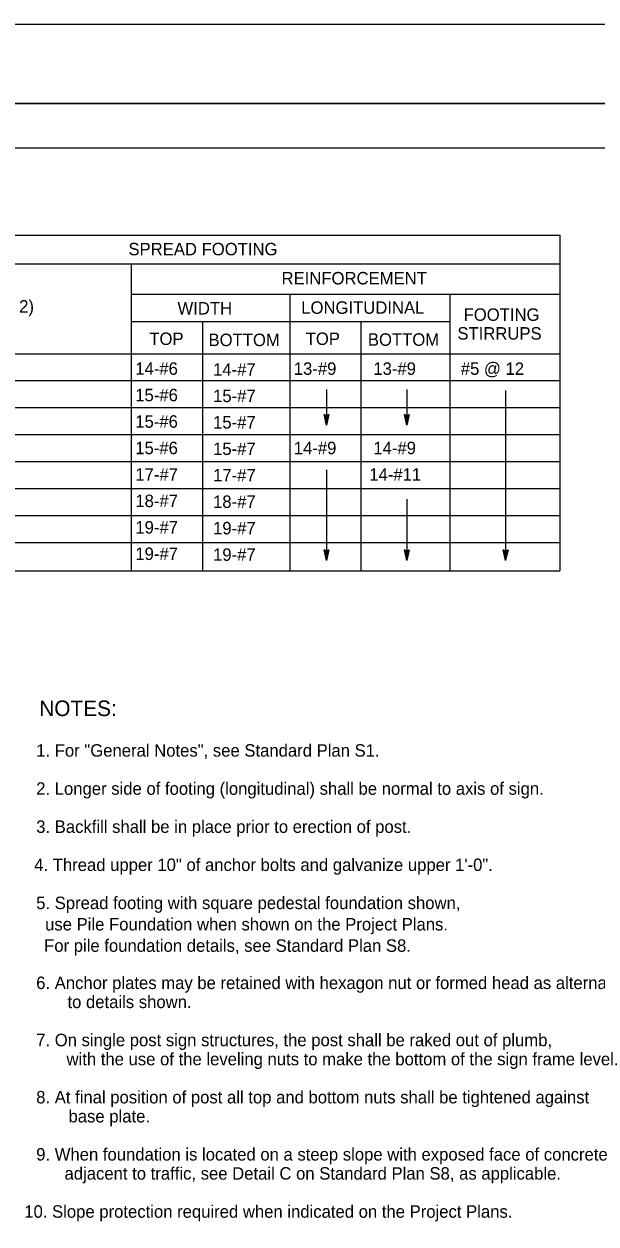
# Model space of a CAD drawing. Extents: x -894 to 866, y -476 to 714.
# Drawn here: x 187 to 509, y 39 to 714 of the extents above; entities that cross this region are included whole.
import ezdxf

# ---------------------------------------------------------------- set-up
doc = ezdxf.new("R2010")
doc.units = 0
for name, color, linetype in [('10 Sheet Format', 7, 'Continuous'), ('56 Stage 3 Anno', 7, 'Continuous'), ('57 Undefined', 7, 'Continuous'), ('60 Nongeo Data', 7, 'Continuous')]:
    doc.layers.add(name, color=color, linetype=linetype)

msp = doc.modelspace()

# ---------------------------------------------------------------- linework, layer by layer
at = {"layer": '10 Sheet Format'}
for p, q in [((-863.45, 668.96), (836.55, 668.96)), ((-813.45, 643.96), (811.55, 643.96))]:
    msp.add_line(p, q, dxfattribs=at)
for points in [[(-894.04, 713.56), (865.96, 713.56), (865.96, -476.44), (-894.04, -476.44)], [(-863.45, -431.04), (836.55, -431.04), (836.55, 668.96), (-863.45, 668.96)]]:
    msp.add_lwpolyline(points, close=True, dxfattribs=at)
at = {"layer": '56 Stage 3 Anno'}
for p, q in [((357.42, 508.29), (357.42, 488.19)), ((402.59, 508.29), (402.59, 488.19)), ((458.05, 507.63), (458.05, 412.18)), ((356.09, 494.19), (356.09, 494.19)), ((358.76, 494.19), (358.76, 494.19)), ((401.26, 494.19), (401.26, 494.19)), ((403.93, 494.19), (403.93, 494.19)), ((357.42, 488.19), (357.42, 488.19)), ((402.59, 488.19), (402.59, 488.19)), ((357.42, 463.1), (357.42, 412.18)), ((402.59, 446.54), (402.59, 412.18)), ((356.09, 418.18), (356.09, 418.18)), ((358.76, 418.18), (358.76, 418.18)), ((401.26, 418.18), (401.26, 418.18)), ((403.93, 418.18), (403.93, 418.18)), ((456.72, 418.18), (456.72, 418.18)), ((459.39, 418.18), (459.39, 418.18)), ((357.42, 412.18), (357.42, 412.18)), ((402.59, 412.18), (402.59, 412.18)), ((458.05, 412.18), (458.05, 412.18))]:
    msp.add_line(p, q, dxfattribs=at)
for points in [[(358.76, 494.19), (357.42, 488.19), (356.09, 494.19), (356.44, 493.98), (357.41, 489.58), (358.4, 493.98), (358.05, 493.77), (357.42, 490.95), (356.8, 493.76), (357.15, 493.55), (357.42, 492.33), (357.69, 493.55), (357.42, 493.39), (356.09, 494.19), (357.42, 493.39)], [(403.93, 494.19), (402.59, 488.19), (401.26, 494.19), (401.61, 493.98), (402.59, 489.58), (403.58, 493.98), (403.22, 493.77), (402.59, 490.95), (401.97, 493.76), (402.32, 493.55), (402.59, 492.33), (402.87, 493.55), (402.59, 493.39), (401.26, 494.19), (402.59, 493.39)], [(358.76, 418.18), (357.42, 412.18), (356.09, 418.18), (356.44, 417.96), (357.41, 413.57), (358.4, 417.96), (358.05, 417.75), (357.42, 414.94), (356.8, 417.75), (357.15, 417.54), (357.42, 416.32), (357.69, 417.54), (357.42, 417.38), (356.09, 418.18), (357.42, 417.38)], [(403.93, 418.18), (402.59, 412.18), (401.26, 418.18), (401.61, 417.96), (402.59, 413.57), (403.58, 417.96), (403.22, 417.75), (402.59, 414.94), (401.97, 417.75), (402.32, 417.54), (402.59, 416.32), (402.87, 417.54), (402.59, 417.38), (401.26, 418.18), (402.59, 417.38)], [(459.39, 418.18), (458.05, 412.18), (456.72, 418.18), (457.07, 417.96), (458.05, 413.57), (459.03, 417.96), (458.68, 417.75), (458.05, 414.94), (457.43, 417.75), (457.78, 417.54), (458.05, 416.32), (458.32, 417.54), (458.05, 417.38), (456.72, 418.18), (458.05, 417.38)]]:
    msp.add_lwpolyline(points, close=True, dxfattribs=at)
at = {"layer": '60 Nongeo Data'}
for p, q in [((97.55, 594.98), (488.44, 594.98)), ((488.44, 594.98), (488.44, 406.38)), ((-450.07, 578.88), (488.44, 578.88)), ((247.67, 578.88), (247.67, 406.38)), ((247.67, 561.81), (488.44, 561.81)), ((336.72, 561.81), (336.72, 406.38)), ((426.72, 561.81), (426.72, 406.38)), ((247.67, 546.46), (426.72, 546.46)), ((287.67, 546.46), (287.67, 406.38)), ((376.72, 546.46), (376.72, 406.38)), ((97.55, 528.35), (488.44, 528.35)), ((97.55, 513.21), (488.44, 513.21)), ((97.55, 498.08), (488.44, 498.08)), ((97.55, 482.95), (488.44, 482.95)), ((97.55, 467.81), (488.44, 467.81)), ((97.55, 452.68), (488.44, 452.68)), ((97.55, 437.54), (488.44, 437.54)), ((97.55, 422.33), (488.44, 422.33)), ((97.55, 406.38), (488.44, 406.38))]:
    msp.add_line(p, q, dxfattribs=at)

# ---------------------------------------------------------------- texts
at = {"layer": '57 Undefined'}
for s, height, p in [('SPREAD FOOTING', 7, (246.13, 583.62)), ('REINFORCEMENT', 7, (332.15, 567.26)), ('(SEE NOTE 2)', 7, (131.7, 551.47)), ('WIDTH', 7, (273.71, 550.33)), ('LONGITUDINAL', 7, (343.21, 550.76)), ('FOOTING', 7, (434.42, 546.8)), ('TOP', 7, (257.86, 533.24)), ('BOTTOM', 7, (291.12, 532.61)), ('TOP', 7, (345.72, 533.25)), ('BOTTOM', 7, (380.65, 532.8)), ('STIRRUPS', 7, (430.93, 536.26)), ('14-#6', 7, (249.96, 516.48)), ('14-#7', 7, (293.67, 516.02)), ('13-#9', 7, (339.02, 516.47)), ('13-#9', 7, (383.71, 516.47)), ('#5 @ 12', 7, (432.85, 516.47)), ('15-#6', 7, (249.96, 501.62)), ('15-#7', 7, (293.67, 501.16)), ('15-#6', 7, (249.96, 486.76)), ('15-#7', 7, (293.67, 486.3)), ('15-#6', 7, (249.96, 471.9)), ('14-#9', 7, (339.02, 471.89)), ('14-#9', 7, (383.71, 471.89)), ('15-#7', 7, (293.67, 471.44)), ('17-#7', 7, (250.01, 457.04)), ('17-#7', 7, (293.67, 456.57)), ('14-#11', 7, (381.42, 457.02)), ('18-#7', 7, (250.01, 442.17)), ('18-#7', 7, (293.67, 441.71)), ('19-#7', 7, (250.01, 427.31)), ('19-#7', 7, (293.67, 426.85)), ('19-#7', 7, (250.01, 412.45)), ('19-#7', 7, (293.67, 411.99)), ('NOTES:', 8.75, (196.02, 324.77)), ('1. For "General Notes", see Standard Plan S1.', 7, (194.31, 301.98)), ('2. Longer side of footing (longitudinal) shall be normal to axis of sign.', 7, (194.31, 280.56)), ('3. Backfill shall be in place prior to erection of post.', 7, (194.31, 259.15)), ('4. Thread upper 10" of anchor bolts and galvanize upper 1\'-0".', 7, (193.19, 237.74)), ('5. Spread footing with square pedestal foundation shown,', 7, (194.31, 216.33)), ('   use Pile Foundation when shown on the Project Plans.', 7, (191.51, 204.33)), ('   For pile foundation details, see Standard Plan S8.', 7, (190.96, 192.33)), ('6. Anchor plates may be retained with hexagon nut or formed head as alternatives ', 7, (194.31, 171.42)), ('to details shown.', 7, (211.88, 160.72)), ('7. On single post sign structures, the post shall be raked out of plumb,  ', 7, (194.31, 139.3)), ('with the use of the leveling nuts to make the bottom of the sign frame level.', 7, (211.35, 128.6)), ('8. At final position of post all top and bottom nuts shall be tightened against ', 7, (194.31, 107.19)), ('base plate.', 7, (212.47, 96.48)), ('9. When foundation is located on a steep slope with exposed face of concrete  ', 7, (194.31, 75.07)), ('adjacent to traffic, see Detail C on Standard Plan S8, as applicable.', 7, (210.23, 64.36)), ('10. Slope protection required when indicated on the Project Plans.', 7, (187.61, 42.95))]:
    msp.add_text(s, height=height, dxfattribs=at).set_placement(p)

doc.saveas('drawing.dxf')
